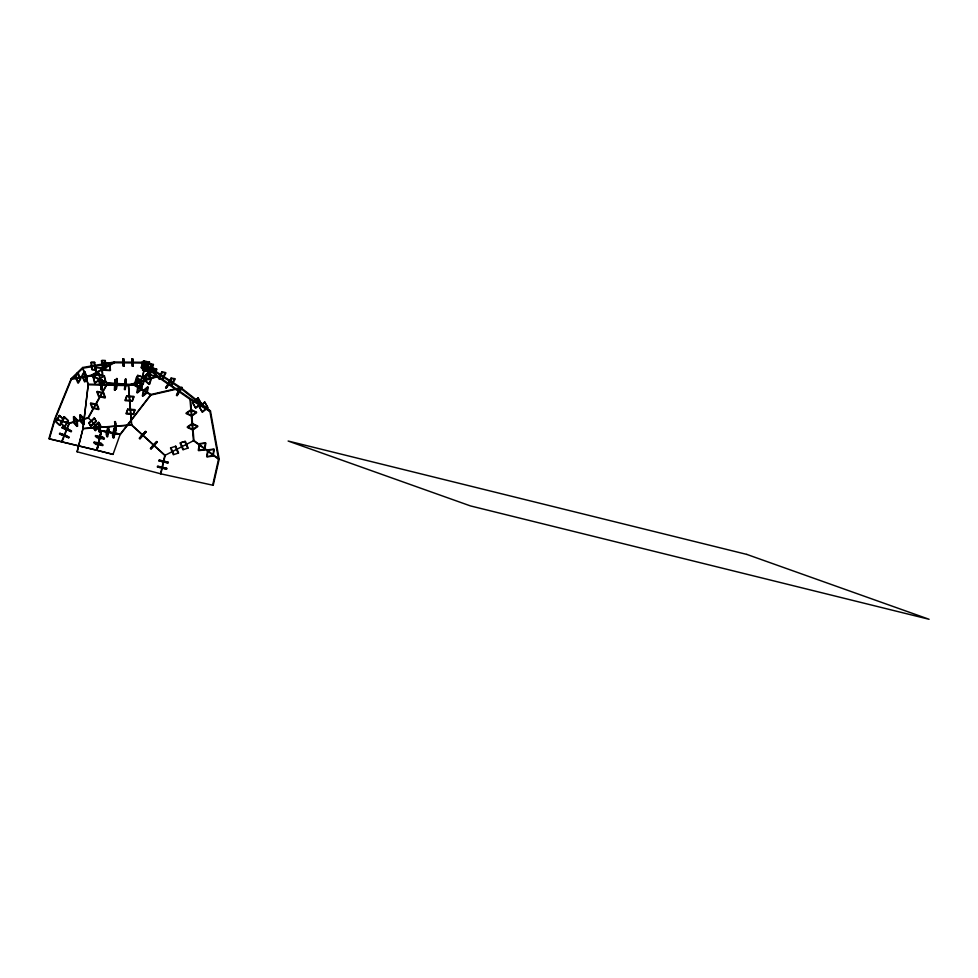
<?xml version="1.0" encoding="UTF-8"?>
<svg xmlns="http://www.w3.org/2000/svg" width="978" height="978" viewBox="0 0 978 978"><rect width="100%" height="100%" fill="white"/><g stroke="black" fill="none" stroke-linecap="round" stroke-linejoin="round"><path stroke-width="1.47" d="M210.466 410.956L190.478 398.743L157.8 376.078L128.57 385.002L131.675 424.843L165.172 455.381L160.869 473.841L77.115 451.787L82.996 428.498L88.216 384.158L82.702 367.483L114.438 361.982L141.688 362.276L180.844 387.581L210.466 410.956L219.182 459.159L213.216 485.296L160.539 473.768L164.805 455.455L193.95 440.491L219.182 459.159M77.128 451.799L82.959 428.731L88.24 384.782L82.739 368.254L114.402 362.765L141.517 363.058L180.514 388.266L209.903 411.457L218.522 459.22L212.666 485.174M101.578 384.061L102.189 379.586L101.846 389.929L101.443 379.574L100.844 384.048L101.113 389.916L101.712 385.442M142.837 376.811L144.059 370.149L150.783 372.312L149.561 378.987L137.812 375.307L136.578 381.97L143.301 384.146L144.536 377.471M112.898 454.293L96.822 450.235L101.235 430.65L120.27 434.085L101.272 430.711L96.798 450.173L48.9 438.682L54.731 418.865L69.035 423.107L88.081 417.655L101.443 431.029L97.005 450.345L113.008 454.44L120.27 434.085L150.93 394.489L180.844 387.581M82.788 368.254L71.418 379.317L55.123 419.232L49.352 438.926L97.005 450.345L101.406 430.956L120.318 434.379M143.827 360.98L141.455 367.875L147.311 369.158L149.683 362.263L143.448 360.748L141.077 367.642L146.932 368.926L149.304 362.031M147.605 363.266L145.221 370.161L151.077 371.444L153.46 364.549L147.213 363.034L144.842 369.928L150.698 371.212L153.069 364.317M61.602 441.616L69.035 423.107M61.981 441.824L69.365 423.462L88.313 418.034L107.653 383.4L134.145 385.308L150.844 395.075L180.49 388.242M54.756 418.865L71.174 378.669L82.653 367.496M167.36 385.381L166.174 388.278L170.245 382.924L171.443 380.026L165.563 387.85L170.832 379.611L169.646 382.508M88.081 417.655L107.556 382.777L134.182 384.696L150.93 394.489M150.832 395.075L120.367 434.452L101.443 431.017M134.182 384.696L153.033 369.146M134.145 385.308L152.812 369.904M71.174 378.669L91.235 375.246L114.438 361.982M71.418 379.317L91.419 375.907L114.402 362.765M88.216 384.782L128.424 385.613L157.482 376.738L189.989 399.281L209.903 411.457M82.947 428.498L131.675 424.843M82.959 428.731L131.504 425.1L164.805 455.455M88.216 384.158L128.57 385.002M160.245 467.557L157.287 466.946L166.798 469.122L163.852 468.523M150.257 367.777L156.81 369.207L154.597 376.102L148.045 374.672L151.199 364.403L144.646 362.972L142.446 369.867L148.986 371.298M55.123 419.232L69.365 423.462M91.235 375.259L107.556 382.777M91.419 375.907L107.653 383.4M218.546 459.244L193.424 440.65L189.989 399.281M141.688 362.276L157.8 376.078M141.517 363.058L157.482 376.738M187.678 448.315L184.854 441.518L180.062 442.985L182.898 449.77L188.167 448.058L185.343 441.274L180.551 442.728L183.387 449.513M175.282 446.469L178.118 453.266M170.991 447.679L173.815 454.464M190.478 398.743L193.95 440.491M128.424 385.613L131.504 425.1M122.947 358.718L123.289 366.2L122.947 358.718M123.68 358.73L124.023 366.212L123.68 358.73M132.006 358.816L132.348 366.31L132.006 358.816M132.739 358.828L133.081 366.31L132.739 358.828M114.866 379.855L114.536 390.198L114.866 379.855M115.612 379.867L115.27 390.21L115.612 379.867M199.39 443.645L198.277 450.357L204.353 449.611L205.466 442.9L199.39 443.645M199.793 443.951L198.681 450.662L204.757 449.904L205.869 443.193L199.793 443.951M207.776 449.856L206.664 456.567L212.739 455.809L213.864 449.098L207.776 449.856M208.18 450.149L207.067 456.86L213.143 456.115L214.268 449.403L208.18 450.149M137.776 387.105L136.798 392.594L141.101 389.061L142.079 383.584L137.776 387.105M138.363 387.459L137.397 392.936L141.7 389.415L142.666 383.926L138.363 387.459M143.35 390.369L142.372 395.858L146.676 392.325L147.654 386.848L143.35 390.369M143.937 390.723L142.971 396.2L147.275 392.679L148.24 387.19L143.937 390.723M137.531 375.528L136.309 382.202L143.032 384.378L144.255 377.704L137.531 375.528M143.778 370.369L142.556 377.043L149.279 379.219L150.502 372.545L143.778 370.369M116.529 378.535L115.648 388.865L116.529 378.535M117.262 378.584L116.382 388.914L117.262 378.584M125.38 379.171L124.512 389.501L125.38 379.171M126.113 379.219L125.245 389.55L126.113 379.219M107.812 427.166L106.113 433.841L106.822 436.726L108.521 430.051L107.812 427.166M108.521 427.3L106.834 433.963L107.543 436.86L109.23 430.186L108.521 427.3M114.12 428.315L112.433 434.978L113.142 437.875L114.829 431.2L114.12 428.315M114.842 428.437L113.155 435.112L113.851 437.997L115.551 431.322L114.842 428.437M136.492 377.41L134.719 383.266L139.377 387.447L141.15 381.579L136.492 377.41M137.042 377.239L135.27 383.107L139.927 387.276L141.7 381.42L137.042 377.239M146.211 374.44L144.438 380.308L149.096 384.476L150.869 378.62L146.211 374.44M146.749 374.281L144.976 380.136L149.646 384.305L151.419 378.449L146.749 374.281M144.903 363.193L142.702 370.087L149.255 371.53L151.456 364.635L144.903 363.193M149.989 367.545L147.788 374.44L154.341 375.882L156.541 368.987L149.989 367.545M126.651 395.894L125.135 400.088L132.348 400.564L133.864 396.371L126.651 395.894M126.7 396.493L125.184 400.687L132.397 401.163L133.913 396.982L126.7 396.493M127.678 409.11L126.174 413.303L133.387 413.78L134.891 409.599L127.678 409.11M127.727 409.721L126.211 413.914L133.424 414.391L134.94 410.198L127.727 409.721M177.617 392.496L176.431 395.393L181.7 387.141L177.617 392.496M178.228 392.911L177.03 395.809L182.299 387.557L178.228 392.911M161.749 372.043L158.399 378.462L162.042 378.889L165.392 372.484L161.749 372.043M162.299 372.41L158.949 378.828L162.593 379.256L165.942 372.838L162.299 372.41M170.991 378.18L167.641 384.599L171.297 385.026L174.634 378.608L170.991 378.18M171.541 378.547L168.192 384.953L171.835 385.393L175.184 378.975L171.541 378.547M77.47 372.875L75.233 376.774L77.824 382.948L80.062 379.048L77.47 372.875M78.118 372.765L75.893 376.664L78.484 382.838L80.722 378.938L78.118 372.765M59.267 415.442L55.697 421.665L59.597 425.332L63.167 419.11L59.267 415.442M84.145 371.738L81.907 375.638L84.511 381.811L86.736 377.911L84.145 371.738M59.78 415.589L56.223 421.824L60.11 425.479L63.68 419.256L59.78 415.589M84.805 371.628L82.568 375.528L85.159 381.701L87.397 377.801L84.805 371.628M64.022 416.848L60.453 423.071L64.352 426.738L67.91 420.516L64.022 416.848M64.536 417.007L60.966 423.229L64.866 426.897L68.436 420.662L64.536 417.007M140.979 436.274L139.255 438.462L145.649 431.274L140.979 436.274M141.517 436.775L139.793 438.963L146.187 431.775L141.517 436.775M152.103 446.433L150.38 448.621L156.773 441.42L152.103 446.433M152.654 446.922L150.93 449.11L157.324 441.922L152.654 446.922M94.243 417.961L88.753 422.826L90.465 425.956L95.942 421.09L94.243 417.961M94.707 418.425L89.218 423.291L90.93 426.408L96.406 421.542L94.707 418.425M98.631 422.3L93.142 427.166L94.854 430.296L100.331 425.43L98.631 422.3M99.096 422.765L93.607 427.63L95.318 430.748L100.795 425.882L99.096 422.765M197.935 398.034L192.458 402.618L195.429 407.875L200.906 403.278L197.935 398.034M198.338 398.266L192.849 402.863L195.82 408.119L201.297 403.523L198.338 398.266M204.585 402.092L199.109 406.689L202.079 411.934L207.556 407.349L204.585 402.092M204.989 402.337L199.5 406.934L202.47 412.178L207.947 407.594L204.989 402.337M191.065 409.623L186.15 413.022L191.639 415.503L196.554 412.105L191.065 409.623M191.113 410.222L186.199 413.621L191.7 416.102L196.602 412.704L191.113 410.222M192.214 423.474L187.299 426.873L192.8 429.354L197.703 425.956L192.214 423.474M192.263 424.085L187.36 427.484L192.849 429.965L197.764 426.567L192.263 424.085M98.533 373.168L92.996 376.64L94.511 382.789L100.049 379.317L98.533 373.168M98.998 373.376L93.46 376.848L94.976 383.009L100.514 379.525L98.998 373.376M103.961 375.662L98.411 379.146L99.939 385.295L105.477 381.823L103.961 375.662M104.426 375.882L98.876 379.354L100.404 385.515L105.942 382.031L104.426 375.882M175.771 446.225L170.502 447.924L173.326 454.721L178.607 453.01L175.771 446.225M105.282 360.527L102.079 360.466L103.081 367.765L106.284 367.826L105.282 360.527M104.622 360.65L101.431 360.576L102.421 367.875L105.624 367.948L104.622 360.65M94.719 362.361L91.516 362.3L92.519 369.598L95.71 369.66L94.719 362.361M94.059 362.483L90.856 362.41L91.859 369.708L95.062 369.782L94.059 362.483M109.658 363.29L103.326 362.972L104.157 370.039L110.49 370.356L109.658 363.29M109.291 363.51L102.959 363.18L103.79 370.246L110.123 370.576L109.291 363.51M101.969 367.704L95.636 367.373L96.455 374.44L102.788 374.77L101.969 367.704M101.59 367.911L95.257 367.594L96.088 374.66L102.421 374.977L101.59 367.911M102.397 436.726L95.489 435.552L97.507 437.227L104.426 438.401L102.397 436.726M102.238 437.435L95.318 436.261L97.348 437.936L104.267 439.11L102.238 437.435M100.917 443.193L93.998 442.019L96.027 443.694L102.947 444.856L100.917 443.193M100.758 443.902L93.839 442.728L95.868 444.403L102.776 445.565L100.758 443.902M161.847 460.699L158.888 460.1L168.399 462.276L161.847 460.699M161.676 461.42L158.717 460.821L168.228 462.985L161.676 461.42M160.416 466.836L157.458 466.237L166.969 468.401L160.416 466.836M103.631 392.801L97.177 391.371L98.949 395.992L105.404 397.423L103.631 392.801M103.326 393.364L96.859 391.933L98.631 396.555L105.086 397.985L103.326 393.364M97.164 404.391L90.709 402.96L92.47 407.581L98.937 409.012L97.164 404.391M96.846 404.941L90.392 403.511L92.164 408.132L98.619 409.562L96.846 404.941M746.801 554.404L288.131 441.029L470.43 505.907L929.1 619.282L746.801 554.404M67.837 428.939L62.115 427.093L71.614 431.078L67.837 428.939M67.568 429.623L61.846 427.777L71.345 431.763L67.568 429.623M65.367 435.088L59.646 433.23L69.157 437.227L65.367 435.088M65.098 435.772L59.377 433.914L68.876 437.912L65.098 435.772M83.607 418.156L80.465 414.721L80.783 420.968L83.925 424.403L83.607 418.156M82.934 418.352L79.805 414.904L80.123 421.151L83.252 424.599L82.934 418.352M77.274 419.965L74.132 416.53L74.45 422.777L77.592 426.212L77.274 419.965M76.602 420.161L73.472 416.714L73.79 422.973L76.92 426.408L76.602 420.161M115.673 423.78L115.355 421.53L116.15 430.785L115.673 423.78M114.939 423.829L114.622 421.579L115.416 430.846L114.939 423.829M99.463 424.99L99.145 422.74L99.939 432.007L99.463 424.99M98.729 425.039L98.411 422.802L99.206 432.056L98.729 425.039"/></g></svg>
